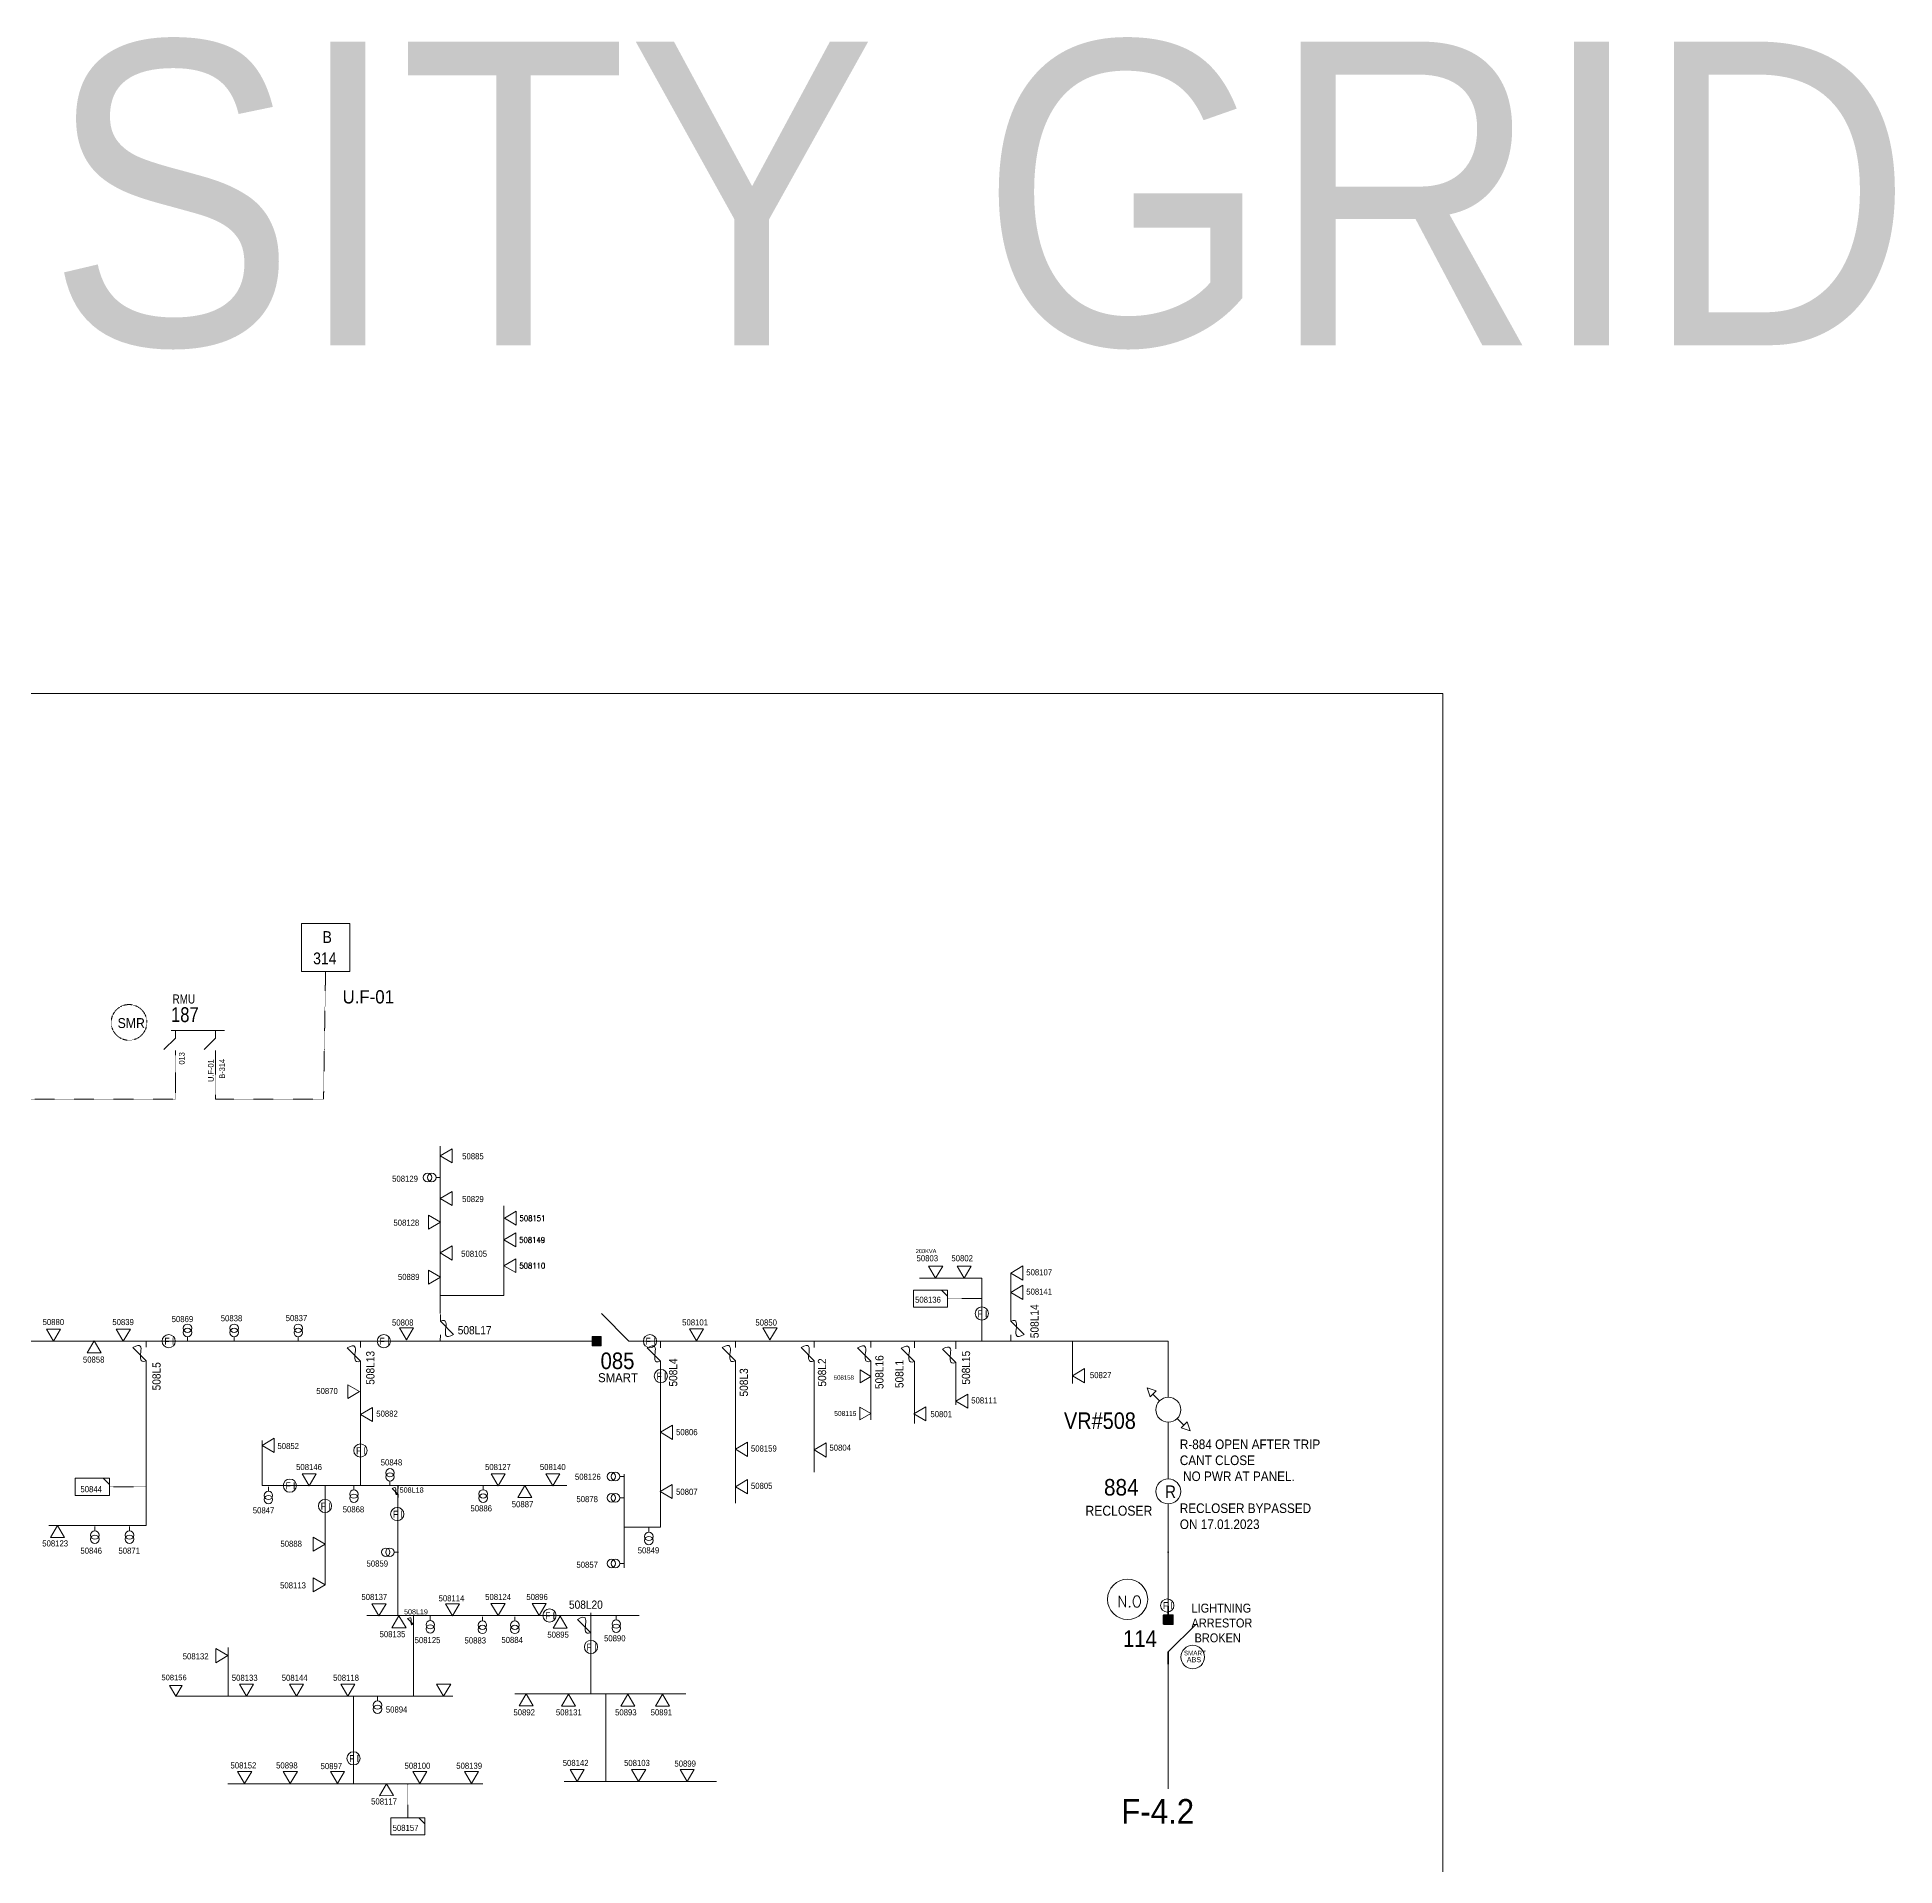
# Model space of a CAD drawing. Header units: metres. Extents: x 65984 to 144644, y -19036 to 23726.
# Drawn here: x 82696 to 83820, y 15504 to 16610 of the extents above; entities that cross this region are included whole.
import ezdxf
from ezdxf.enums import TextEntityAlignment as Align

# ---------------------------------------------------------------- set-up
doc = ezdxf.new("R2010")
doc.units = ezdxf.units.M
doc.header["$MEASUREMENT"] = 0
doc.linetypes.add('DGN Style 3', pattern=[0.013877, 0, -0.013877])
doc.layers.get('0').update_dxf_attribs({"color": 95, "lineweight": 40})
for name, color, linetype, lineweight in [('ABS', 7, 'Continuous', 40), ('ABS NUMBER', 112, 'Continuous', 30), ('d_eos', 111, 'Continuous', 40), ('d_eos no', 121, 'Continuous', 40), ('d_fco', 5, 'Continuous', 40), ('d_fco text', 95, 'Continuous', 40), ('d_oh branch', 94, 'Continuous', 40), ('d_switch', 95, 'Continuous', 40), ('d_tf', 1, 'Continuous', 40), ('d_tf no', 6, 'Continuous', 40), ('d_tf_200', 1, 'Continuous', 40), ('d_ug cable', 95, 'Continuous', 40), ('d_ug tf', 1, 'Continuous', 40), ('EARTH FAULT INDICATOR', 95, 'Continuous', 40), ('GRID STATION  04', 7, 'Continuous', 40), ('O H MAIN FEEDER', 4, 'Continuous', 100), ('REGULATOR', 5, 'Continuous', 40), ('SW N O', 114, 'Continuous', 30)]:
    doc.layers.add(name, color=color, linetype=linetype, lineweight=lineweight)
doc.styles.add('NASKHF', font='naskhf.shx', dxfattribs={"height": 8})
doc.styles.add('Style-Andalus', font='andlso.ttf')
doc.styles.add('Style-Arial', font='arial.ttf')
doc.styles.add('Style-ENGINEERING', font='ENGINEERING.shx')
doc.styles.add('Style-msdefault', font='msdefault.shx')
doc.styles.add('Style-STANDARD', font='STANDARD.shx')

# ---------------------------------------------------------------- blocks, each defined once
blk = doc.blocks.new('TFU_143')
at = {"layer": 'd_tf_200', "color": 3, "linetype": 'Continuous', "lineweight": 13}
blk.add_line((0, 10), (0, 0), dxfattribs=at)
for centre in [(0, 30), (0, 20)]:
    blk.add_circle(centre, 10, dxfattribs=at)
blk = doc.blocks.new('*U1359')
at = {"layer": 'd_fco', "color": 3, "linetype": 'Continuous', "lineweight": 13}
blk.add_line((-4.6, 4.2), (-10.1, 4.2), dxfattribs=at)
at = {"layer": 'd_fco', "color": 3, "linetype": 'Continuous', "lineweight": 13, "flags": 128}
blk.add_lwpolyline([(13, 4.2), (7.1, 4.2), (-4.4, -7.3)], dxfattribs=at)
at = {"layer": 'd_fco', "color": 3, "linetype": 'Continuous', "lineweight": 13}
blk.add_open_spline([(-4.4, -7.3), (-13, 7.7), (11.6, -7.7), (7.1, 4.2)], degree=3, dxfattribs=at)
blk = doc.blocks.new('*U1360')
at = {"layer": 'EARTH FAULT INDICATOR', "color": 3, "linetype": 'Continuous', "lineweight": 13}
blk.add_circle((0, 0.1), 4, dxfattribs=at)
at = {"layer": 'EARTH FAULT INDICATOR', "color": 3, "lineweight": 13, "style": 'Style-Andalus', "width": 0.9}
blk.add_text('F I', height=4.23, dxfattribs=at).set_placement((-2.6, 2.1), align=Align.TOP_LEFT)
blk = doc.blocks.new('*U1012')
at = {"layer": 'd_fco', "color": 7, "linetype": 'Continuous', "lineweight": 13}
blk.add_line((-4.6, 4.2), (-10.1, 4.2), dxfattribs=at)
at = {"layer": 'd_fco', "color": 7, "linetype": 'Continuous', "lineweight": 13, "flags": 128}
blk.add_lwpolyline([(13, 4.2), (7.1, 4.2), (-4.4, -7.3)], dxfattribs=at)
at = {"layer": 'd_fco', "color": 7, "linetype": 'Continuous', "lineweight": 13}
blk.add_open_spline([(-4.4, -7.3), (-13, 7.7), (11.6, -7.7), (7.1, 4.2)], degree=3, dxfattribs=at)
blk = doc.blocks.new('ABS2_1_1')
at = {"color": 0, "linetype": 'ByBlock', "lineweight": -2, "ltscale": 500}
for q in [(-29900, 43500), (0, 0)]:
    blk.add_line((0, 13600), q, dxfattribs=at)
at = {"color": 0, "linetype": 'ByBlock', "lineweight": -2, "ltscale": 500, "flags": 128}
for points in [[(5000, 43600), (-5000, 43600), (-5000, 53600), (5000, 53600)], [(3791, 49653), (3791, 49653), (3791, 49653)]]:
    blk.add_lwpolyline(points, close=True, dxfattribs=at)
at = {"color": 0, "linetype": 'ByBlock', "lineweight": -2, "ltscale": 500}
for points in [[(5000, 43600), (-5000, 43600), (5000, 53600), (-5000, 53600)], [(3791, 49653), (3791, 49653), (3791, 49653)]]:
    blk.add_solid(points, dxfattribs=at)
blk = doc.blocks.new('*U1059')
at = {"layer": 'REGULATOR', "color": 7, "linetype": 'Continuous', "lineweight": 13}
blk.add_circle((0, 0.1), 7.56, dxfattribs=at)
at = {"layer": 'ABS NUMBER', "color": 7, "lineweight": 13, "style": 'Style-ENGINEERING', "width": 0.9}
blk.add_text('R', height=7.56, dxfattribs=at).set_placement((-1.9, 3.7), align=Align.TOP_LEFT)
blk = doc.blocks.new('TF_8')
at = {"color": 0, "linetype": 'ByBlock', "lineweight": -2}
blk.add_line((6.3, 4.95), (9.9, 1.35), dxfattribs=at)
blk.add_3dface([(-10.1, 4.95), (9.9, 4.95), (9.9, -5.05), (-10.1, -5.05)], dxfattribs=at)
blk = doc.blocks.new('TRA1_1292')
at = {"layer": 'd_tf', "color": 3, "linetype": 'Continuous', "lineweight": 13, "ltscale": 0.000426762, "extrusion": (0, 0, -1), "flags": 128}
blk.add_lwpolyline([(-10.1, -17), (-0.1, 0), (9.9, -17)], close=True, dxfattribs=at)
blk = doc.blocks.new('TRA1_1291')
at = {"layer": 'd_tf', "color": 3, "linetype": 'Continuous', "lineweight": 13, "ltscale": 0.000426762, "xscale": 1.000046566088347, "yscale": 1.000046566088347, "zscale": 1.000046566088347, "rotation": 180.0000042736749}
blk.add_blockref('TRA1_1292', (0, 0), dxfattribs=at)
blk = doc.blocks.new('TRA1_1290')
at = {"layer": 'd_tf', "color": 3, "linetype": 'Continuous', "lineweight": 13, "ltscale": 0.000426762, "flags": 128}
blk.add_lwpolyline([(9.9, -17), (-0.1, 0), (-10.1, -17)], close=True, dxfattribs=at)
blk = doc.blocks.new('TRA1_1289')
at = {"layer": 'd_tf', "color": 3, "linetype": 'Continuous', "lineweight": 13, "ltscale": 0.000426762, "xscale": 1.000046566207833, "yscale": 1.000046566207833, "zscale": 1.000046566207833, "rotation": 180}
blk.add_blockref('TRA1_1290', (0, 0), dxfattribs=at)
blk = doc.blocks.new('TRA1_1294')
at = {"layer": 'd_tf', "color": 3, "linetype": 'Continuous', "lineweight": 13, "ltscale": 0.000426762, "flags": 128}
blk.add_lwpolyline([(10, -17), (0, 0), (-10, -17)], close=True, dxfattribs=at)
blk = doc.blocks.new('TRA1_1293')
at = {"layer": 'd_tf', "color": 3, "linetype": 'Continuous', "lineweight": 13, "ltscale": 0.000426762, "xscale": 1.000046566088347, "yscale": 1.000046566088347, "zscale": 1.000046566088347, "rotation": 180.0000042736749}
blk.add_blockref('TRA1_1294', (0, 0), dxfattribs=at)
blk = doc.blocks.new('TRA1_1296')
at = {"layer": 'd_tf', "color": 3, "linetype": 'Continuous', "lineweight": 13, "ltscale": 0.000426762, "extrusion": (0, 0, -1), "flags": 128}
blk.add_lwpolyline([(-10, -17.1), (0, -0.1), (10, -17.1)], close=True, dxfattribs=at)
blk = doc.blocks.new('TRA1_1295')
at = {"layer": 'd_tf', "color": 3, "linetype": 'Continuous', "lineweight": 13, "ltscale": 0.000426762, "xscale": 1.000046566207833, "yscale": 1.000046566207833, "zscale": 1.000046566207833, "rotation": 180}
blk.add_blockref('TRA1_1296', (0, 0), dxfattribs=at)
blk = doc.blocks.new('TRA1_1298')
at = {"layer": 'd_tf', "color": 3, "linetype": 'Continuous', "lineweight": 13, "ltscale": 0.000426762, "flags": 128}
blk.add_lwpolyline([(9.9, -17.2), (-0.1, -0.2), (-10.1, -17.2)], close=True, dxfattribs=at)
blk = doc.blocks.new('TRA1_1297')
at = {"layer": 'd_tf', "color": 3, "linetype": 'Continuous', "lineweight": 13, "ltscale": 0.000426762, "xscale": 1.000046566207833, "yscale": 1.000046566207833, "zscale": 1.000046566207833, "rotation": 180}
blk.add_blockref('TRA1_1298', (0, 0), dxfattribs=at)
blk = doc.blocks.new('TRA1_1300')
at = {"layer": 'd_tf', "color": 3, "linetype": 'Continuous', "lineweight": 13, "ltscale": 0.000426762, "flags": 128}
blk.add_lwpolyline([(9.9, -17.2), (-0.1, -0.2), (-10.1, -17.2)], close=True, dxfattribs=at)
blk = doc.blocks.new('TRA1_1299')
at = {"layer": 'd_tf', "color": 3, "linetype": 'Continuous', "lineweight": 13, "ltscale": 0.000426762, "xscale": 1.000046566207834, "yscale": 1.000046566207834, "zscale": 1.000046566207834, "rotation": 180}
blk.add_blockref('TRA1_1300', (0, 0), dxfattribs=at)
blk = doc.blocks.new('*U2557')
at = {"layer": 'REGULATOR', "color": 7, "linetype": 'Continuous', "lineweight": 13}
for p, q in [((24, 25.1), (13.4, 14.5)), ((-14.9, -13.7), (-25.5, -24.4))]:
    blk.add_line(p, q, dxfattribs=at)
at = {"layer": 'REGULATOR', "color": 7, "linetype": 'Continuous', "lineweight": 13, "flags": 128}
for points in [[(29.5, 20), (34.4, 34.3), (20.1, 29.6)], [(-29.6, -20), (-34.4, -34.3), (-20.1, -29.5)]]:
    blk.add_lwpolyline(points, close=True, dxfattribs=at)
at = {"layer": 'REGULATOR', "color": 7, "linetype": 'Continuous', "lineweight": 13}
blk.add_circle((-0.8, 0.4), 20, dxfattribs=at)
blk = doc.blocks.new('TRA1_1312')
at = {"layer": 'd_tf', "color": 3, "linetype": 'Continuous', "lineweight": 13, "ltscale": 0.000426762, "extrusion": (0, 0, -1), "flags": 128}
blk.add_lwpolyline([(-10, -17.1), (0, -0.1), (10, -17.1)], close=True, dxfattribs=at)
blk = doc.blocks.new('TRA1_1311')
at = {"layer": 'd_tf', "color": 3, "linetype": 'Continuous', "lineweight": 13, "ltscale": 0.000426762, "xscale": 1.000046566207833, "yscale": 1.000046566207833, "zscale": 1.000046566207833, "rotation": 180}
blk.add_blockref('TRA1_1312', (0, 0), dxfattribs=at)
blk = doc.blocks.new('TRA1_1314')
at = {"layer": 'd_tf', "color": 3, "linetype": 'Continuous', "lineweight": 13, "ltscale": 0.000472032, "flags": 128}
blk.add_lwpolyline([(10, -17), (0, 0), (-10, -17)], close=True, dxfattribs=at)
blk = doc.blocks.new('TRA1_1313')
at = {"layer": 'd_tf', "color": 3, "linetype": 'Continuous', "lineweight": 13, "ltscale": 0.000472032, "xscale": 1.000046566088346, "yscale": 1.000046566088346, "zscale": 1.000046566088346, "rotation": 180.0000042736749}
blk.add_blockref('TRA1_1314', (0, 0), dxfattribs=at)
blk = doc.blocks.new('TRA1_1316')
at = {"layer": 'd_tf', "color": 3, "linetype": 'Continuous', "lineweight": 13, "ltscale": 0.000400899, "extrusion": (0, 0, -1), "flags": 128}
blk.add_lwpolyline([(-10, -17.1), (0, -0.1), (10, -17.1)], close=True, dxfattribs=at)
blk = doc.blocks.new('TRA1_1315')
at = {"layer": 'd_tf', "color": 3, "linetype": 'Continuous', "lineweight": 13, "ltscale": 0.000400899, "xscale": 1.000046566207833, "yscale": 1.000046566207833, "zscale": 1.000046566207833, "rotation": 180}
blk.add_blockref('TRA1_1316', (0, 0), dxfattribs=at)
blk = doc.blocks.new('TRA1_652')
at = {"layer": 'd_tf', "color": 3, "linetype": 'Continuous', "lineweight": 0, "ltscale": 0.000426762, "extrusion": (0, 0, -1), "flags": 128}
blk.add_lwpolyline([(-10, -17.1), (0, -0.1), (10, -17.1)], close=True, dxfattribs=at)
blk = doc.blocks.new('TRA1_651')
at = {"layer": 'd_tf', "color": 3, "linetype": 'Continuous', "lineweight": 0, "ltscale": 0.000426762, "xscale": 1.000046566207833, "yscale": 1.000046566207833, "zscale": 1.000046566207833, "rotation": 180}
blk.add_blockref('TRA1_652', (0, 0), dxfattribs=at)
blk = doc.blocks.new('TRA1_1438')
at = {"layer": 'd_tf', "color": 3, "linetype": 'Continuous', "lineweight": 0, "ltscale": 0.000428389, "extrusion": (0, 0, -1), "flags": 128}
blk.add_lwpolyline([(-10, -17.1), (0, -0.1), (10, -17.1)], close=True, dxfattribs=at)
blk = doc.blocks.new('TRA1_1437')
at = {"layer": 'd_tf', "color": 3, "linetype": 'Continuous', "lineweight": 0, "ltscale": 0.000428389, "xscale": 1.000046566207833, "yscale": 1.000046566207833, "zscale": 1.000046566207833, "rotation": 180}
blk.add_blockref('TRA1_1438', (0, 0), dxfattribs=at)
blk = doc.blocks.new('*U3774')
at = {"layer": 'SW N O', "color": 3, "lineweight": 13}
blk.add_circle((0, 0), 16.8, dxfattribs=at)
at = {"layer": 'SW N O', "color": 3, "lineweight": 13, "insert": (1.7, -1.8), "char_height": 9.6, "attachment_point": 5, "line_spacing_factor": 0.6, "style": 'Style-STANDARD'}
blk.add_mtext('N.O ', dxfattribs=at)
blk = doc.blocks.new('TRA1_1596')
at = {"layer": 'd_tf', "color": 3, "linetype": 'Continuous', "lineweight": 13, "ltscale": 0.000384086, "flags": 128}
blk.add_lwpolyline([(10.1, -17), (0.1, 0), (-9.9, -17)], close=True, dxfattribs=at)
blk = doc.blocks.new('TRA1_1595')
at = {"layer": 'd_tf', "color": 3, "linetype": 'Continuous', "lineweight": 13, "ltscale": 0.000384086, "xscale": 1.000046566088347, "yscale": 1.000046566088347, "zscale": 1.000046566088347, "rotation": 180.0000042736749}
blk.add_blockref('TRA1_1596', (0, 0), dxfattribs=at)
blk = doc.blocks.new('TRA1_1614')
at = {"layer": 'd_tf', "color": 3, "linetype": 'Continuous', "lineweight": 13, "ltscale": 0.000384086, "extrusion": (0, 0, -1), "flags": 128}
blk.add_lwpolyline([(-10, -17.1), (0, -0.1), (10, -17.1)], close=True, dxfattribs=at)
blk = doc.blocks.new('TRA1_1613')
at = {"layer": 'd_tf', "color": 3, "linetype": 'Continuous', "lineweight": 13, "ltscale": 0.000384086, "xscale": 1.000046566207833, "yscale": 1.000046566207833, "zscale": 1.000046566207833, "rotation": 180}
blk.add_blockref('TRA1_1614', (0, 0), dxfattribs=at)

msp = doc.modelspace()

# ---------------------------------------------------------------- linework, layer by layer
at = {"layer": 'd_eos', "color": 2, "linetype": 'Continuous', "lineweight": 13, "ltscale": 0.638341}
for p, q in [((82777.3, 16009), (82809.6, 16009)), ((82779.9, 16009), (82779.9, 16004.4)), ((82804.2, 16009), (82804.2, 16004.4)), ((82779.9, 16004.4), (82772.9, 15997.6)), ((82779.9, 15997), (82779.9, 15994.1)), ((82804.2, 16004.4), (82797.2, 15997.6)), ((82804.2, 15997), (82804.2, 15994.1))]:
    msp.add_line(p, q, dxfattribs=at)
at = {"layer": 'd_fco', "color": 3, "linetype": 'Continuous', "lineweight": 13}
msp.add_line((83252.1, 15819.4), (83252.1, 15821.1), dxfattribs=at)
at = {"layer": 'd_oh branch', "color": 3, "linetype": 'Continuous', "lineweight": 13}
for p, q in [((82940.1, 15898.3), (82940.1, 15939.1)), ((82940.1, 15837.8), (82940.1, 15898.3)), ((83285.3, 15837), (83285.3, 15862.3)), ((83267.9, 15859.1), (83230.1, 15859.1)), ((83267.9, 15821.1), (83267.9, 15859.1)), ((83322.7, 15821.1), (83322.7, 15795.5)), ((82762.2, 15805.1), (82762.1, 15709.5)), ((82891.8, 15804.9), (82891.8, 15733.7)), ((83073.3, 15804.8), (83073.3, 15708.6)), ((83118.8, 15805), (83118.7, 15723.1)), ((83166.4, 15804.9), (83166.4, 15741.8)), ((83200.7, 15804.9), (83200.7, 15773.4)), ((83227, 15804.7), (83227, 15771.3)), ((83252.1, 15804.9), (83252.1, 15782.5)), ((82832.4, 15733.7), (82832.4, 15761)), ((83051.3, 15684), (83051.3, 15740.7)), ((83016.7, 15733.7), (82832.4, 15733.7)), ((82870.4, 15733.7), (82870.4, 15673.5)), ((82914.5, 15733.5), (82914.5, 15655.1)), ((82762.1, 15709.5), (82703.2, 15709.5)), ((83051.3, 15708.6), (83073.3, 15708.6)), ((82895.7, 15655.1), (83060.4, 15655.1)), ((82923.9, 15655.1), (82923.9, 15606.3)), ((83031.3, 15655.1), (83031.3, 15607.7)), ((82780.1, 15606.3), (82811.8, 15606.3)), ((83088.8, 15607.7), (82985.2, 15607.7)), ((83040.3, 15607.5), (83040.3, 15554.8)), ((82887.6, 15553.4), (82965.9, 15553.4)), ((83107.3, 15554.8), (83015, 15554.8))]:
    msp.add_line(p, q, dxfattribs=at)
at = {"layer": 'd_oh branch', "color": 3, "linetype": 'Continuous', "lineweight": 13, "flags": 128}
for points in [[(82940.1, 15848.7), (82978.6, 15848.7), (82978.6, 15903)], [(82947.7, 15606.3), (82811.8, 15606.3), (82811.8, 15635.8)], [(82887.6, 15606.3), (82887.6, 15553.4), (82811.6, 15553.4)]]:
    msp.add_lwpolyline(points, dxfattribs=at)
at = {"layer": 'd_ug cable', "color": 2, "linetype": 'DGN Style 3', "lineweight": 13}
msp.add_line((82779.9, 15994.1), (82779.9, 15983.9), dxfattribs=at)
at = {"layer": 'd_ug cable', "color": 3, "linetype": 'DGN Style 3', "lineweight": 13}
for p, q in [((83267.9, 15846.9), (83247.1, 15846.9)), ((82739.9, 15732.9), (82762.2, 15732.9)), ((82920.5, 15532.8), (82920.5, 15553.4))]:
    msp.add_line(p, q, dxfattribs=at)
at = {"layer": 'd_ug cable', "color": 3, "linetype": 'DGN Style 3', "lineweight": 13, "flags": 128}
for points in [[(82870.7, 16044.6), (82869.5, 15967.4), (82804.2, 15967.4), (82804.2, 15994.1), (82804.2, 15994.1), (82804.2, 15994.1)], [(82779.9, 15994.1), (82779.9, 15967.4), (82644.4, 15967.4)]]:
    msp.add_lwpolyline(points, dxfattribs=at)
at = {"layer": 'd_ug cable', "color": 1, "linetype": 'DGN Style 3', "lineweight": 13}
msp.add_circle((82751.8, 16013.9), 10.8, dxfattribs=at)
at = {"layer": 'd_ug cable', "color": 2, "linetype": 'Continuous', "lineweight": 13}
msp.add_circle((83395.4, 15630), 7.15, dxfattribs=at)
at = {"layer": 'GRID STATION  04', "color": 121, "linetype": 'Continuous', "lineweight": 13, "ltscale": 1.050827, "flags": 128}
msp.add_lwpolyline([(82885.3, 16073.8), (82885.3, 16044.6), (82856.2, 16044.6), (82856.2, 16073.8)], close=True, dxfattribs=at)
at = {"layer": 'O H MAIN FEEDER', "color": 3, "lineweight": 13, "ltscale": 0.498271}
for p, q in [((83031.9, 15821.1), (82631.7, 15821.1)), ((83239.2, 15821.1), (83059.1, 15821.1)), ((83061.8, 15821.1), (83117.6, 15821.1)), ((83279.1, 15821.1), (83239.2, 15821.1)), ((83380.6, 15821.1), (83276.8, 15821.1)), ((83380.6, 15787.2), (83380.6, 15821.1)), ((83380.6, 15737.7), (83380.6, 15771.9)), ((83380.6, 15659), (83380.6, 15722.6)), ((83380.6, 15627.9), (83380.6, 15550.3))]:
    msp.add_line(p, q, dxfattribs=at)
at = {"layer": 'O H MAIN FEEDER', "color": 1, "lineweight": 211, "ltscale": 0.498271}
for p, q in [((83380.6, 15693.3), (83380.6, 15693.7)), ((83380.6, 15655.3), (83380.6, 15660.8))]:
    msp.add_line(p, q, dxfattribs=at)
at = {"layer": 'O H MAIN FEEDER', "color": 140, "lineweight": 13, "ltscale": 0.498271, "flags": 128}
msp.add_lwpolyline([(82154.7, 16212.9), (83546.8, 16212.9), (83546.8, 15236.5), (82154.7, 15236.5)], close=True, dxfattribs=at)

# ---------------------------------------------------------------- block references
at = {"layer": 'ABS', "color": 2, "linetype": 'Continuous', "lineweight": 13, "ltscale": 0.829472, "xscale": 0.000555747191877611, "yscale": -0.0005557471918776113, "zscale": 0.0003680335276451397, "rotation": 270.0000000000002}
msp.add_blockref('ABS2_1_1', (83061.8, 15821.1), dxfattribs=at)
at = {"layer": 'ABS', "color": 2, "linetype": 'Continuous', "lineweight": 211, "ltscale": 0.829472, "xscale": 0.000555747191877611, "yscale": -0.0005557471918776113, "zscale": 0.0003680335276451397, "rotation": 180.0000000000002}
msp.add_blockref('ABS2_1_1', (83380.6, 15625.6), dxfattribs=at)
at = {"layer": 'd_fco', "color": 7, "linetype": 'Continuous', "lineweight": 13}
for p, xscale, yscale, zscale, rotation in [((82943.1, 15828.2), 0.7000000000000004, 0.7000000000000004, 0.7000000000000004, 89.9640835135763), ((82888.9, 15814), 0.7000000000000004, 0.7000000000000004, 0.7000000000000004, 269.9640835135763), ((82913.3, 15730.6), 0.3088716423226506, 0.3088716423226506, 0.3088716423226506, 269.9640835135763), ((83028.3, 15649.7), 0.7000000000000004, 0.7000000000000004, 0.7000000000000004, 269.9640835135763), ((82922.6, 15651.9), 0.3088716423226506, 0.3088716423226506, 0.3088716423226506, 269.9640835135763)]:
    msp.add_blockref('*U1012', p, dxfattribs=dict(at, xscale=xscale, yscale=yscale, zscale=zscale, rotation=rotation))
at = {"layer": 'd_fco', "color": 3, "linetype": 'Continuous', "lineweight": 13, "xscale": 0.7000000000000004, "yscale": 0.7000000000000004, "zscale": 0.7000000000000004}
for p, rotation in [((83288.3, 15828.2), 89.9640835135763), ((82759.2, 15814.2), 269.9640835135763), ((83070.4, 15813.9), 269.9640835135763), ((83115.8, 15814.1), 269.9640835135763), ((83163.5, 15814.1), 269.9640835135763), ((83197.7, 15814), 269.9640835135763), ((83224.1, 15813.8), 269.9640835135763), ((83249.1, 15813.2), 269.9640835135763)]:
    msp.add_blockref('*U1359', p, dxfattribs=dict(at, rotation=rotation))
at = {"layer": 'd_tf', "color": 3, "linetype": 'Continuous', "lineweight": 13, "ltscale": 0.000426762, "extrusion": (0, 0, -1)}
for name, p, xscale, yscale, zscale, rotation in [('TRA1_1289', (-82940.1, 15933.2), 0.4267622666565712, 0.4267622666565712, 0.4267622666565712, 89.99999999999999), ('TRA1_1289', (-82940.1, 15907.4), 0.4267622666565712, 0.4267622666565712, 0.4267622666565712, 89.99999999999999), ('TRA1_1289', (-82940.1, 15874.4), 0.4267622666565712, 0.4267622666565712, 0.4267622666565712, 89.99999999999999), ('TRA1_1295', (-82978.6, 15866.7), 0.4182270213234398, 0.4182270213234398, 0.4182270213234398, 89.99999999999999), ('TRA1_1289', (-82730.6, 15821.2), 0.4267622666565712, 0.4267622666565712, 0.4267622666565712, 180), ('TRA1_1311', (-83322.6, 15800.2), 0.4267622666565712, 0.4267622666565712, 0.4267622666565712, 90.00164083888852), ('TRA1_1289', (-82991.2, 15733.8), 0.4267622666565712, 0.4267622666565712, 0.4267622666565712, 180), ('TRA1_1291', (-82708.6, 15709.5), 0.4267628141947012, 0.4267628141947012, 0.4267628141947012, 179.9082192556203), ('TRA1_1289', (-82915.1, 15655), 0.4267622666565712, 0.4267622666565712, 0.4267622666565712, 180), ('TRA1_1291', (-82907.6, 15553.4), 0.4267628141947012, 0.4267628141947012, 0.4267628141947012, 179.9082192556203)]:
    msp.add_blockref(name, p, dxfattribs=dict(at, xscale=xscale, yscale=yscale, zscale=zscale, rotation=rotation))
at = {"layer": 'd_tf', "color": 3, "linetype": 'Continuous', "lineweight": 13, "ltscale": 0.000426762}
for name, p, xscale, yscale, zscale, rotation in [('TRA1_1289', (82940.2, 15893), 0.4267622666565712, 0.4267622666565712, 0.4267622666565712, 89.99999999999999), ('TRA1_1289', (82940.2, 15859.8), 0.4267622666565712, 0.4267622666565712, 0.4267622666565712, 89.99999999999999), ('TRA1_1293', (83257.1, 15859.1), 0.4267628141947012, 0.4267628141947012, 0.4267628141947012, 359.9082192556203), ('TRA1_1311', (83285.3, 15862.3), 0.4267622666565712, 0.4267622666565712, 0.4267622666565712, 270), ('TRA1_1311', (83285.3, 15850.6), 0.4267622666565712, 0.4267622666565712, 0.4267622666565712, 270), ('TRA1_1293', (82919.7, 15821.9), 0.4267628141947012, 0.4267628141947012, 0.4267628141947012, 359.9082192556203), ('TRA1_1293', (83095.2, 15821.2), 0.4267628141947012, 0.4267628141947012, 0.4267628141947012, 359.9082192556203), ('TRA1_1293', (83139.6, 15821.9), 0.4267628141947012, 0.4267628141947012, 0.4267628141947012, 359.9082192556203), ('TRA1_1299', (82891.4, 15790.5), 0.4182270213234395, 0.4182270213234395, 0.4182270213234395, 89.99999999999999), ('TRA1_1289', (83252, 15784.8), 0.4267622666565712, 0.4267622666565712, 0.4267622666565712, 270.0000000000001), ('TRA1_1289', (82891.8, 15776.8), 0.4267622666565712, 0.4267622666565712, 0.4267622666565712, 270), ('TRA1_1289', (83073.3, 15766), 0.4267622666565712, 0.4267622666565712, 0.4267622666565712, 270), ('TRA1_1289', (83226.7, 15777.1), 0.4267622666565712, 0.4267622666565712, 0.4267622666565712, 270), ('TRA1_1289', (82832.4, 15758.1), 0.4267622666565712, 0.4267622666565712, 0.4267622666565712, 270), ('TRA1_1289', (83118.8, 15755.7), 0.4267622666565712, 0.4267622666565712, 0.4267622666565712, 270), ('TRA1_1289', (83166.4, 15755.3), 0.4267622666565712, 0.4267622666565712, 0.4267622666565712, 270), ('TRA1_1289', (83118.8, 15733.1), 0.4267622666565712, 0.4267622666565712, 0.4267622666565712, 270), ('TRA1_1289', (83073.1, 15730.2), 0.4267622666565712, 0.4267622666565712, 0.4267622666565712, 270), ('TRA1_1297', (82870.5, 15698.3), 0.4267622666565712, 0.4267622666565712, 0.4267622666565712, 89.99999999999999), ('TRA1_1297', (82870.5, 15673.7), 0.4267622666565712, 0.4267622666565712, 0.4267622666565712, 89.99999999999999), ('TRA1_1297', (83012.7, 15654.8), 0.4267622666565712, 0.4267622666565712, 0.4267622666565712, 180), ('TRA1_1297', (82811.6, 15630.8), 0.4267622666565712, 0.4267622666565712, 0.4267622666565712, 89.99999999999999), ('TRA1_1291', (82822.9, 15606.3), 0.4267628141947012, 0.4267628141947012, 0.4267628141947012, 359.9082192556203), ('TRA1_1291', (82853.1, 15606.3), 0.4267628141947012, 0.4267628141947012, 0.4267628141947012, 359.9082192556203), ('TRA1_1291', (82884.2, 15606.3), 0.4267628141947012, 0.4267628141947012, 0.4267628141947012, 359.9082192556203), ('TRA1_1291', (82942.2, 15606.3), 0.4267628141947012, 0.4267628141947012, 0.4267628141947012, 359.9082192556203), ('TRA1_1297', (82992.2, 15607.8), 0.4267622666565712, 0.4267622666565712, 0.4267622666565712, 180), ('TRA1_1297', (83017.8, 15607.7), 0.4267622666565712, 0.4267622666565712, 0.4267622666565712, 180), ('TRA1_1297', (83053.7, 15607.7), 0.4267622666565712, 0.4267622666565712, 0.4267622666565712, 180), ('TRA1_1297', (83074.6, 15607.7), 0.4267622666565712, 0.4267622666565712, 0.4267622666565712, 180), ('TRA1_1291', (82821.8, 15553.5), 0.4267628141947012, 0.4267628141947012, 0.4267628141947012, 359.9082192556203), ('TRA1_1291', (82849.4, 15553.5), 0.4267628141947012, 0.4267628141947012, 0.4267628141947012, 359.9082192556203), ('TRA1_1291', (82878, 15553.5), 0.4267628141947012, 0.4267628141947012, 0.4267628141947012, 359.9082192556203), ('TRA1_1291', (82927.8, 15553.5), 0.4267628141947012, 0.4267628141947012, 0.4267628141947012, 359.9082192556203), ('TRA1_1291', (82959.1, 15553.5), 0.4267628141947012, 0.4267628141947012, 0.4267628141947012, 359.9082192556203)]:
    msp.add_blockref(name, p, dxfattribs=dict(at, xscale=xscale, yscale=yscale, zscale=zscale, rotation=rotation))
at = {"layer": 'd_tf', "color": 3, "linetype": 'Continuous', "lineweight": 0, "ltscale": 0.000428389, "extrusion": (0, 0, -1), "xscale": 0.4206181397280337, "yscale": 0.4206181397280337, "zscale": 0.4206181397280337, "rotation": 89.99999999999999}
msp.add_blockref('TRA1_1437', (-82978.9, 15895.5), dxfattribs=at)
at = {"layer": 'd_tf', "color": 3, "linetype": 'Continuous', "lineweight": 0, "ltscale": 0.000426762, "extrusion": (0, 0, -1), "xscale": 0.4182270213234398, "yscale": 0.4182270213234398, "zscale": 0.4182270213234398, "rotation": 89.99999999999999}
msp.add_blockref('TRA1_651', (-82978.6, 15882.4), dxfattribs=at)
at = {"layer": 'd_tf', "color": 3, "linetype": 'Continuous', "lineweight": 13, "ltscale": 0.000472032, "xscale": 0.4375205803763298, "yscale": 0.4375205803763298, "zscale": 0.4375205803763298, "rotation": 359.9082192556203}
msp.add_blockref('TRA1_1313', (83239.8, 15859.1), dxfattribs=at)
at = {"layer": 'd_tf', "color": 3, "linetype": 'Continuous', "lineweight": 13, "ltscale": 0.000426762, "xscale": 0.4267622666565712, "yscale": 0.4267622666565712, "zscale": 0.4267622666565712}
for name, p in [('TRA1_1289', (82706.1, 15821.1)), ('TRA1_1289', (82748.3, 15821.1)), ('TRA1_1289', (82860.7, 15733.6)), ('TRA1_1289', (82975.1, 15733.6)), ('TRA1_1289', (83008.2, 15733.6)), ('TRA1_1289', (82903, 15655)), ('TRA1_1289', (82947.5, 15655)), ('TRA1_1297', (83089.5, 15554.7))]:
    msp.add_blockref(name, p, dxfattribs=at)
at = {"layer": 'd_tf', "color": 3, "linetype": 'Continuous', "lineweight": 13, "ltscale": 0.000384086, "extrusion": (0, 0, -1), "xscale": 0.3840860399909141, "yscale": 0.3840860399909141, "zscale": 0.3840860399909141, "rotation": 270}
msp.add_blockref('TRA1_1613', (-83200.7, 15799.8), dxfattribs=at)
at = {"layer": 'd_tf', "color": 3, "linetype": 'Continuous', "lineweight": 13, "ltscale": 0.000400899, "extrusion": (0, 0, -1), "xscale": 0.3879674488225857, "yscale": 0.3879674488225857, "zscale": 0.3879674488225857, "rotation": 270}
msp.add_blockref('TRA1_1315', (-83200.7, 15777.3), dxfattribs=at)
at = {"layer": 'd_tf', "color": 3, "linetype": 'Continuous', "lineweight": 13, "ltscale": 0.000426762, "extrusion": (0, 0, -1), "xscale": 0.4267622666565712, "yscale": 0.4267622666565712, "zscale": 0.4267622666565712}
for p in [(-82975.1, 15655.1), (-83000, 15655.1), (-83023, 15554.7), (-83060.2, 15554.7)]:
    msp.add_blockref('TRA1_1297', p, dxfattribs=at)
at = {"layer": 'd_tf', "color": 3, "linetype": 'Continuous', "lineweight": 13, "ltscale": 0.000384086, "xscale": 0.3840865327752311, "yscale": 0.3840865327752311, "zscale": 0.3840865327752311, "rotation": 359.9082192556203}
msp.add_blockref('TRA1_1595', (82780.1, 15606.3), dxfattribs=at)
at = {"layer": 'd_tf_200', "color": 3, "linetype": 'Continuous', "lineweight": 13, "xscale": 0.2560573599939425, "yscale": 0.2560573599939425, "zscale": 0.2560573599939425}
for p, rotation in [((82940.1, 15920.1), 89.9999999999999), ((82787.2, 15821.2), 359.9999999999999), ((82815.4, 15821.2), 359.9999999999999), ((82854.2, 15821.2), 359.9999999999999), ((82909.7, 15733.8), 359.9999999999999), ((83051.3, 15739.2), 89.99999999999991), ((82836.1, 15732.9), 179.9999999999999), ((82887.9, 15733.7), 179.9999999999999), ((82966.1, 15733.8), 179.9999999999999), ((83051.3, 15726.3), 89.99999999999991), ((82731.1, 15708.9), 179.9999999999999), ((82752.1, 15708.9), 179.9999999999999), ((83066.3, 15708.1), 179.9999999999999), ((82914.8, 15693.4), 89.9999999999999), ((83051.3, 15686.6), 89.99999999999991), ((82934.1, 15654.7), 179.9999999999999), ((82965.6, 15654.4), 179.9999999999999), ((82985.2, 15654.4), 179.9999999999999), ((83046.6, 15655.1), 179.9999999999999), ((82902.1, 15606.1), 179.9999999999999)]:
    msp.add_blockref('TFU_143', p, dxfattribs=dict(at, rotation=rotation))
at = {"layer": 'd_ug tf', "color": 3, "linetype": 'Continuous', "lineweight": 13, "xscale": 1.032100553091985, "yscale": 1.032100553091985, "zscale": 0.4267622666565712}
for p in [(83236.8, 15846.9), (82729.7, 15733), (82920.6, 15527.7)]:
    msp.add_blockref('TF_8', p, dxfattribs=at)
at = {"layer": 'EARTH FAULT INDICATOR', "color": 3, "linetype": 'Continuous', "lineweight": 13}
for p in [(83267.8, 15837.7), (82775.8, 15821), (82906, 15821), (83067, 15821), (83073.6, 15799.9), (82891.8, 15754.8), (82849.1, 15733.6), (82870.4, 15721.3), (82914.1, 15716.4), (83006.2, 15655), (83380, 15661.1), (83031.3, 15636), (82887.6, 15568.6)]:
    msp.add_blockref('*U1360', p, dxfattribs=at)
at = {"layer": 'REGULATOR', "color": 7, "linetype": 'Continuous', "lineweight": 13, "xscale": 0.3780441023579738, "yscale": 0.3780441023579738, "zscale": 0.3780441023579738, "rotation": 90.00000000000001}
msp.add_blockref('*U2557', (83380.8, 15779.9), dxfattribs=at)
at = {"layer": 'REGULATOR', "color": 7, "linetype": 'Continuous', "lineweight": 13}
msp.add_blockref('*U1059', (83380.6, 15730.1), dxfattribs=at)
at = {"layer": 'SW N O', "color": 3, "lineweight": 13, "xscale": 0.7248272908611374, "yscale": 0.7248272908611374, "zscale": 0.7248272908611374}
msp.add_blockref('*U3774', (83356, 15664.9), dxfattribs=at)

# ---------------------------------------------------------------- texts
at = {"layer": 'ABS NUMBER', "color": 2, "lineweight": 13, "style": 'Style-Arial', "width": 0.88}
msp.add_text('085', height=10, dxfattribs=at).set_placement((83037.1, 15814.2), align=Align.TOP_LEFT)
at = {"layer": 'ABS NUMBER', "color": 7, "lineweight": 13, "width": 0.9}
for s, style, p in [('VR#508', 'Style-ENGINEERING', (83317.5, 15778)), ('884', 'Style-Arial', (83341.7, 15737.7))]:
    msp.add_text(s, height=10, dxfattribs=dict(at, style=style)).set_placement(p, align=Align.TOP_LEFT)
at = {"layer": 'ABS NUMBER', "color": 2, "lineweight": 140, "style": 'Style-Arial', "width": 0.88}
msp.add_text('114', height=10, dxfattribs=at).set_placement((83353.2, 15646.1), align=Align.TOP_LEFT)
at = {"layer": 'd_eos no', "color": 2, "linetype": 'Continuous', "lineweight": 13, "style": 'Style-msdefault'}
for s, height, width, p in [('RMU', 5.5, 0.818182, (82778.1, 16025.3)), ('187', 9, 0.833333, (82777.2, 16014.1))]:
    msp.add_text(s, height=height, dxfattribs=dict(at, width=width)).set_placement(p)
at = {"layer": 'd_eos no', "color": 7, "linetype": 'Continuous', "lineweight": 13, "insert": (81849.3, 16607.2), "char_height": 183.65, "attachment_point": 1, "style": 'NASKHF'}
msp.add_mtext('\\fArial|b0|i0|c178178|p39;\\H1x;\\W0.88;UNIVERSITY GRID\\P', dxfattribs=at)
at = {"layer": 'd_fco text', "color": 3, "linetype": 'Continuous', "lineweight": 13, "style": 'Style-msdefault', "width": 0.916667}
for s, p in [('508L14', (83297.2, 15822.9)), ('508L5', (82765.9, 15791.3)), ('508L4', (83078.5, 15793.6)), ('508L3', (83121.3, 15787.6)), ('508L2', (83168.6, 15793.6)), ('508L16', (83203.3, 15792.1)), ('508L1', (83215.4, 15792.7)), ('508L15', (83255.7, 15794.8))]:
    msp.add_text(s, height=5, rotation=90, dxfattribs=at).set_placement(p, align=Align.TOP_LEFT)
at = {"layer": 'd_fco text', "color": 7, "linetype": 'Continuous', "lineweight": 13, "style": 'Style-msdefault', "width": 0.916667}
for s, height, p in [('508L17', 5, (82950.7, 15830.2)), ('RECLOSER', 6, (83330.5, 15721.5)), ('508L20', 5, (83018, 15664.2))]:
    msp.add_text(s, height=height, dxfattribs=at).set_placement(p, align=Align.TOP_LEFT)
msp.add_text('508L13', height=5, rotation=90, dxfattribs=at).set_placement((82895.3, 15794.7), align=Align.TOP_LEFT)
at = {"layer": 'd_fco text', "color": 7, "linetype": 'Continuous', "lineweight": 13, "ltscale": 0.805747, "style": 'Style-msdefault', "width": 0.916667}
msp.add_text('508L18', height=3.12, dxfattribs=at).set_placement((82915.5, 15732.6), align=Align.TOP_LEFT)
at = {"layer": 'd_fco text', "color": 7, "linetype": 'Continuous', "lineweight": 13, "ltscale": 0.800069, "style": 'Style-msdefault', "width": 0.916667}
msp.add_text('508L19', height=3.09, dxfattribs=at).set_placement((82918.2, 15658.9), align=Align.TOP_LEFT)
at = {"layer": 'd_fco text', "color": 1, "linetype": 'Continuous', "lineweight": 13, "insert": (83387.6, 15761.6), "char_height": 5.802, "attachment_point": 1, "style": 'NASKHF'}
msp.add_mtext('\\Fmsdefault;\\H1x;\\W0.916667;R-884 OPEN AFTER TRIP\\PCANT CLOSE\\P NO PWR AT PANEL.\\P\\PRECLOSER BYPASSED\\PON 17.01.2023', dxfattribs=at)
at = {"layer": 'd_fco text', "color": 6, "linetype": 'Continuous', "lineweight": 13, "insert": (83394.7, 15662.3), "char_height": 5.4, "attachment_point": 1, "style": 'NASKHF'}
msp.add_mtext('\\Fmsdefault;\\H1x;\\W0.916667;LIGHTNING\\PARRESTOR\\P BROKEN', dxfattribs=at)
at = {"layer": 'd_fco text', "color": 1, "linetype": 'Continuous', "lineweight": 13, "ltscale": 0.9, "attachment_point": 7, "rotation": 359.9662, "style": 'NASKHF'}
for s, insert, char_height in [('\\Fmsdefault;\\H1x;\\W0.82;SMART \\P', (83390.1, 15631), 2.756), ('\\Fmsdefault;\\H1x;\\W0.82;ABS', (83391.8, 15626.8), 3.157)]:
    msp.add_mtext(s, dxfattribs=dict(at, insert=insert, char_height=char_height))
at = {"layer": 'd_switch', "color": 2, "linetype": 'Continuous', "lineweight": 13, "style": 'Style-ENGINEERING', "width": 0.857143}
for s, rotation, p in [('013', 90, (82782, 15995.9)), ('U.F-01', 89.9925, (82799.6, 15991.6)), ('B-314', 89.9925, (82806.4, 15991.8))]:
    msp.add_text(s, height=3.43, rotation=rotation, dxfattribs=at).set_placement(p, align=Align.TOP_RIGHT)
at = {"layer": 'd_tf no', "color": 2, "linetype": 'Continuous', "lineweight": 13, "style": 'Style-msdefault', "width": 0.945946}
msp.add_text('U.F-01', height=8.05, dxfattribs=at).set_placement((82881, 16033.4), align=Align.TOP_LEFT)
at = {"layer": 'd_tf no', "color": 3, "linetype": 'Continuous', "lineweight": 13, "style": 'Style-msdefault', "width": 0.945946}
for s, p in [('50885', (82966.4, 15934.8)), ('50829', (82966.4, 15908.9)), ('508105', (82968.4, 15875.8))]:
    msp.add_text(s, height=3.7, dxfattribs=at).set_placement(p, align=Align.TOP_RIGHT)
for s, height, p in [('508129', 3.7, (82911, 15921.2)), ('508128', 3.7, (82911.8, 15894.6)), ('50803', 3.7, (83228.3, 15873.1)), ('50802', 3.7, (83249.4, 15873.1)), ('50889', 3.7, (82914.5, 15861.8)), ('508107', 3.7, (83294.7, 15864.6)), ('508141', 3.7, (83294.7, 15852.9)), ('508136', 3.7, (83227.4, 15848)), ('50880', 3.7, (82699.5, 15834.5)), ('50839', 3.7, (82741.7, 15834.5)), ('50869', 3.7, (82777.6, 15836.3)), ('50838', 3.7, (82807.3, 15836.8)), ('50837', 3.7, (82846.6, 15836.9)), ('50808', 3.7, (82910.9, 15834.2)), ('508101', 3.7, (83086.5, 15834.3)), ('50850', 3.7, (83130.8, 15834.2)), ('50858', 3.7, (82723.9, 15811.8)), ('50870', 3.7, (82865.1, 15792.8)), ('508158', 2.66, (83178.2, 15800.4)), ('508111', 3.7, (83261.4, 15787.1)), ('50882', 3.7, (82901.4, 15779.1)), ('508115', 2.92, (83178.5, 15778.8)), ('50801', 3.7, (83236.7, 15778.8)), ('50852', 3.7, (82841.6, 15759.5)), ('50806', 3.7, (83082.8, 15767.9)), ('50848', 3.7, (82904.1, 15749.6)), ('508159', 3.7, (83128.1, 15758)), ('50804', 3.7, (83175.6, 15758.5)), ('508146', 3.7, (82852.9, 15746.8)), ('508127', 3.7, (82967.2, 15746.8)), ('508140', 3.7, (83000.4, 15746.8)), ('508126', 3.7, (83021.6, 15740.9)), ('50844', 3.7, (82722.4, 15733.4)), ('50878', 3.7, (83022.5, 15727.4)), ('50807', 3.7, (83082.8, 15731.8)), ('50805', 3.7, (83128.1, 15735.4)), ('50847', 3.7, (82826.7, 15720.6)), ('50868', 3.7, (82881.1, 15721.2)), ('50886', 3.7, (82958.4, 15721.8)), ('50846', 3.7, (82722.4, 15696.2)), ('50871', 3.7, (82745.4, 15696.2)), ('50888', 3.7, (82843.4, 15700.4)), ('50849', 3.7, (83059.6, 15696.4)), ('50859', 3.7, (82895.5, 15688.4)), ('50857', 3.7, (83022.5, 15687.7)), ('508113', 3.7, (82843.2, 15675.2)), ('508114', 3.7, (82939.1, 15667.4)), ('508135', 3.7, (82903.4, 15645.7)), ('508125', 3.7, (82924.6, 15642.1)), ('50883', 3.7, (82954.8, 15641.9)), ('50884', 3.7, (82977.1, 15642.2)), ('50895', 3.7, (83004.9, 15645.4)), ('50890', 3.7, (83039.2, 15643.2)), ('508132', 3.7, (82784.3, 15632.3)), ('508156', 3.33, (82771.4, 15619.3)), ('508133', 3.7, (82814, 15619.3)), ('508144', 3.7, (82844.2, 15619.3)), ('508118', 3.7, (82875.3, 15619.3)), ('50894', 3.7, (82907.2, 15600.1)), ('50892', 3.7, (82984.4, 15598.4)), ('508131', 3.7, (83010.1, 15598.4)), ('50893', 3.7, (83045.9, 15598.4)), ('508152', 3.7, (82813.2, 15566.3)), ('50898', 3.7, (82840.8, 15566.3)), ('50897', 3.7, (82867.7, 15565.9)), ('508100', 3.7, (82918.5, 15566.1)), ('508139', 3.7, (82949.8, 15566.1)), ('50899', 3.7, (83081.8, 15567.4)), ('508157', 3.7, (82911.3, 15528.5))]:
    msp.add_text(s, height=height, dxfattribs=at).set_placement(p, align=Align.TOP_LEFT)
at = {"layer": 'd_tf no', "color": 3, "linetype": 'Continuous', "lineweight": 40, "style": 'Style-STANDARD'}
for s, p in [('508151', (82995.9, 15895.4)), ('508149', (82995.7, 15882.3))]:
    msp.add_text(s, height=3.35, dxfattribs=at).set_placement(p, align=Align.MIDDLE_CENTER)
at = {"layer": 'd_tf no', "color": 1, "linetype": 'Continuous', "lineweight": 13, "style": 'Style-msdefault', "width": 0.945946}
msp.add_text('200KVA', height=2.48, dxfattribs=at).set_placement((83227.8, 15876.8), align=Align.TOP_LEFT)
at = {"layer": 'd_tf no', "color": 3, "linetype": 'Continuous', "lineweight": 13, "style": 'Style-STANDARD'}
msp.add_text('508110', height=3.35, dxfattribs=at).set_placement((82995.8, 15866.7), align=Align.MIDDLE_CENTER)
at = {"layer": 'd_tf no', "color": 3, "linetype": 'Continuous', "lineweight": 13, "style": 'Style-msdefault', "width": 0.945946}
msp.add_text('50827', height=3.7, rotation=359.9984, dxfattribs=at).set_placement((83333.2, 15798.7))
for s, p in [('50887', (82983.4, 15720.6)), ('508123', (82699.3, 15696.9)), ('508137', (82892.4, 15664.5)), ('508124', (82967.3, 15664.5)), ('50896', (82992.2, 15664.5)), ('508142', (83014.2, 15564.1)), ('508103', (83051.3, 15564.1)), ('508117', (82898.3, 15540.8))]:
    msp.add_text(s, height=3.7, dxfattribs=at).set_placement(p)
at = {"layer": 'd_tf no', "color": 55, "linetype": 'Continuous', "lineweight": 13, "style": 'Style-msdefault', "width": 0.945946}
msp.add_text('F-4.2', height=14.92, dxfattribs=at).set_placement((83352.2, 15544.1), align=Align.TOP_LEFT)
at = {"layer": 'd_tf no', "color": 2, "lineweight": 13, "insert": (82744.9, 16016.5), "char_height": 5.996, "attachment_point": 1, "style": 'NASKHF'}
msp.add_mtext('\\Fmsdefault;\\H1x;\\W0.925;SMR\\P', dxfattribs=at)
at = {"layer": 'd_tf no', "color": 2, "linetype": 'Continuous', "lineweight": 40, "insert": (83035.6, 15801.7), "char_height": 5.435, "attachment_point": 1, "style": 'NASKHF'}
msp.add_mtext('\\Fmsdefault;\\H1x;\\W0.947368;SMART', dxfattribs=at)
at = {"layer": 'd_tf no', "color": 3, "linetype": 'Continuous', "lineweight": 13, "insert": (83067.4, 15598.4), "char_height": 3.7, "width": 172.178, "attachment_point": 1, "style": 'NASKHF'}
msp.add_mtext('\\Fmsdefault;\\H1x;\\W0.945946;50891', dxfattribs=at)
at = {"layer": 'GRID STATION  04', "color": 121, "linetype": 'Continuous', "lineweight": 13, "style": 'Style-msdefault', "width": 0.888889}
for s, p in [('B', (82868.9, 16069.1)), ('314', (82863.2, 16056.2))]:
    msp.add_text(s, height=7.14, dxfattribs=at).set_placement(p, align=Align.TOP_LEFT)

doc.saveas('drawing.dxf')
